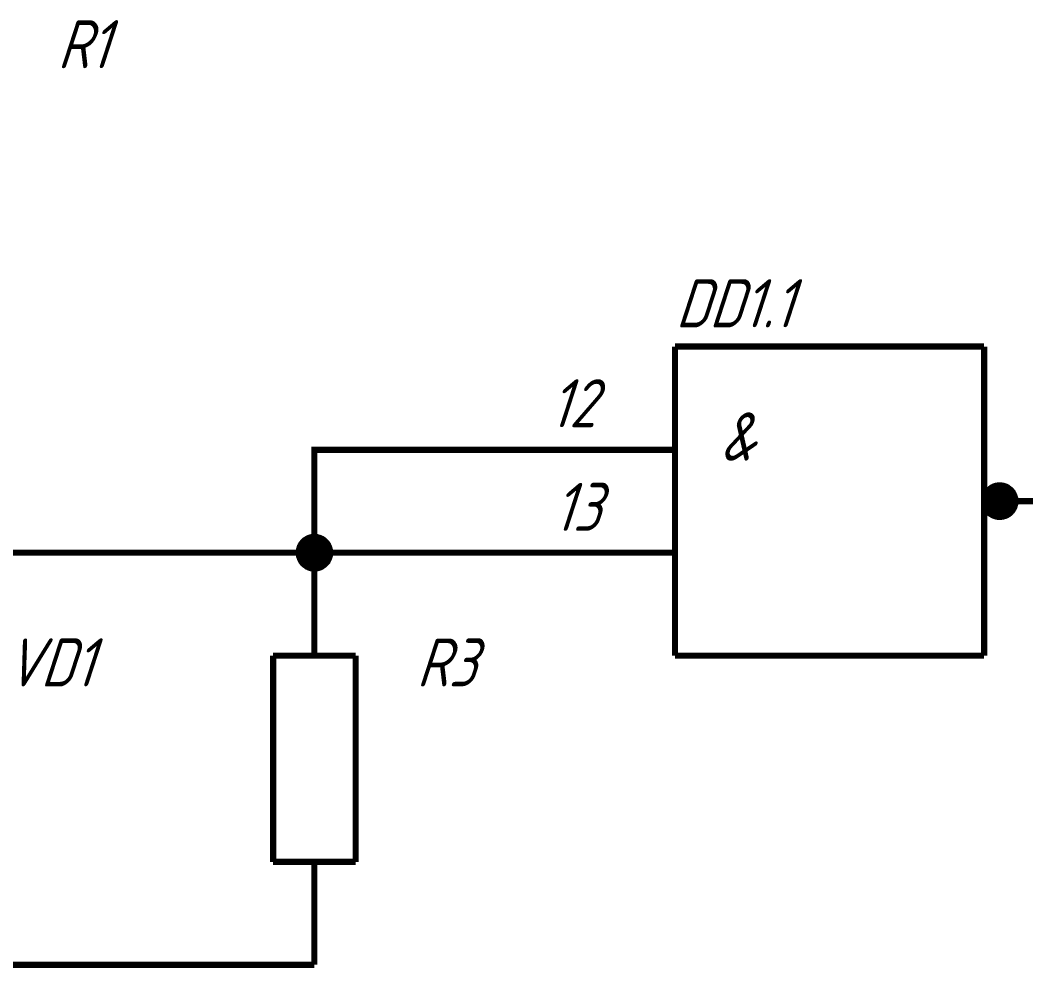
# Paper-space layout 'Layout1' of a CAD drawing. Header units: millimetres. Extents: x 0 to 420, y 0 to 297.
# Drawn here: x 95.85 to 144.65, y 149.99 to 195.99 of the extents above; entities that cross this region are included whole.
import ezdxf

# ---------------------------------------------------------------- set-up
doc = ezdxf.new("R2010")
doc.units = ezdxf.units.MM
doc.layers.add('Sheet', color=255, linetype='Continuous')
doc.styles.add('GOST', font='', dxfattribs={"oblique": 18})
doc.styles.get('GOST').set_extended_font_data('GOST type A')

psp = doc.layouts.get("Layout1")

# ---------------------------------------------------------------- linework, layer by layer
at = {"layer": 'Sheet'}
for points, const_width in [([(127.627, 165.147), (127.627, 180.15)], 0.3), ([(127.627, 180.15), (142.627, 180.15)], 0.3), ([(142.627, 180.15), (142.627, 165.147)], 0.3), ([(122.631, 175.141), (110.123, 175.141), (110.123, 170.144)], 0.3), ([(127.627, 175.141), (122.631, 175.141)], 0.3), ([(143.379, 173.412), (143.345, 173.412), (143.3, 173.412), (143.267, 173.401), (143.222, 173.401), (143.188, 173.389), (143.155, 173.378), (143.121, 173.367), (143.087, 173.356), (143.053, 173.333), (143.02, 173.322), (142.986, 173.3), (142.964, 173.277), (142.93, 173.255), (142.896, 173.232), (142.874, 173.21), (142.851, 173.187), (142.818, 173.165), (142.795, 173.131), (142.773, 173.097), (142.75, 173.075), (142.739, 173.041), (142.717, 173.008), (142.705, 172.974), (142.683, 172.94), (142.672, 172.907), (142.66, 172.873), (142.649, 172.839), (142.638, 172.805), (142.638, 172.761), (142.627, 172.727), (142.627, 172.682), (142.627, 172.648)], 0.3), ([(142.627, 172.648), (142.627, 172.682), (142.627, 172.727), (142.638, 172.761), (142.638, 172.805), (142.649, 172.839), (142.66, 172.873), (142.672, 172.907), (142.683, 172.94), (142.705, 172.974), (142.717, 173.008), (142.739, 173.041), (142.75, 173.075), (142.773, 173.097), (142.795, 173.131), (142.818, 173.165), (142.851, 173.187), (142.874, 173.21), (142.896, 173.232), (142.93, 173.255), (142.964, 173.277), (142.986, 173.3), (143.02, 173.322), (143.053, 173.333), (143.087, 173.356), (143.121, 173.367), (143.155, 173.378), (143.188, 173.389), (143.222, 173.401), (143.267, 173.401), (143.3, 173.412), (143.345, 173.412), (143.379, 173.412)], 0.0991), ([(144.143, 172.648), (144.143, 172.682), (144.143, 172.727), (144.131, 172.761), (144.131, 172.805), (144.12, 172.839), (144.109, 172.873), (144.098, 172.907), (144.086, 172.94), (144.064, 172.974), (144.053, 173.008), (144.03, 173.041), (144.019, 173.075), (143.997, 173.097), (143.974, 173.131), (143.94, 173.165), (143.918, 173.187), (143.896, 173.21), (143.862, 173.232), (143.839, 173.255), (143.806, 173.277), (143.772, 173.3), (143.75, 173.322), (143.716, 173.333), (143.682, 173.356), (143.649, 173.367), (143.604, 173.378), (143.57, 173.389), (143.536, 173.401), (143.491, 173.401), (143.458, 173.412), (143.424, 173.412), (143.379, 173.412)], 0.3), ([(143.379, 173.412), (143.379, 173.412)], 0.0991), ([(143.379, 173.412), (143.424, 173.412), (143.458, 173.412), (143.491, 173.401), (143.536, 173.401), (143.57, 173.389), (143.604, 173.378), (143.649, 173.367), (143.682, 173.356), (143.716, 173.333), (143.75, 173.322), (143.772, 173.3), (143.806, 173.277), (143.839, 173.255), (143.862, 173.232), (143.896, 173.21), (143.918, 173.187), (143.94, 173.165), (143.974, 173.131), (143.997, 173.097), (144.019, 173.075), (144.03, 173.041), (144.053, 173.008), (144.064, 172.974), (144.086, 172.94), (144.098, 172.907), (144.109, 172.873), (144.12, 172.839), (144.131, 172.805), (144.131, 172.761), (144.143, 172.727), (144.143, 172.682), (144.143, 172.648)], 0.0991), ([(142.627, 172.648), (147.623, 172.648)], 0.3), ([(142.627, 172.648), (142.627, 172.603), (142.627, 172.57), (142.638, 172.536), (142.638, 172.491), (142.649, 172.457), (142.66, 172.424), (142.672, 172.379), (142.683, 172.345), (142.705, 172.311), (142.717, 172.278), (142.739, 172.255), (142.75, 172.222), (142.773, 172.188), (142.795, 172.165), (142.818, 172.132), (142.851, 172.109), (142.874, 172.087), (142.896, 172.053), (142.93, 172.031), (142.964, 172.008), (142.986, 171.997), (143.02, 171.975), (143.053, 171.963), (143.087, 171.941), (143.121, 171.93), (143.155, 171.918), (143.188, 171.907), (143.222, 171.896), (143.267, 171.896), (143.3, 171.885), (143.345, 171.885), (143.379, 171.885)], 0.3), ([(143.379, 171.885), (143.424, 171.885), (143.458, 171.885), (143.491, 171.896), (143.536, 171.896), (143.57, 171.907), (143.604, 171.918), (143.649, 171.93), (143.682, 171.941), (143.716, 171.963), (143.75, 171.975), (143.772, 171.997), (143.806, 172.008), (143.839, 172.031), (143.862, 172.053), (143.896, 172.087), (143.918, 172.109), (143.94, 172.132), (143.974, 172.165), (143.997, 172.188), (144.019, 172.222), (144.03, 172.255), (144.053, 172.278), (144.064, 172.311), (144.086, 172.345), (144.098, 172.379), (144.109, 172.424), (144.12, 172.457), (144.131, 172.491), (144.131, 172.536), (144.143, 172.57), (144.143, 172.603), (144.143, 172.648)], 0.3), ([(143.379, 171.885), (143.345, 171.885), (143.3, 171.885), (143.267, 171.896), (143.222, 171.896), (143.188, 171.907), (143.155, 171.918), (143.121, 171.93), (143.087, 171.941), (143.053, 171.963), (143.02, 171.975), (142.986, 171.997), (142.964, 172.008), (142.93, 172.031), (142.896, 172.053), (142.874, 172.087), (142.851, 172.109), (142.818, 172.132), (142.795, 172.165), (142.773, 172.188), (142.75, 172.222), (142.739, 172.255), (142.717, 172.278), (142.705, 172.311), (142.683, 172.345), (142.672, 172.379), (142.66, 172.424), (142.649, 172.457), (142.638, 172.491), (142.638, 172.536), (142.627, 172.57), (142.627, 172.603), (142.627, 172.648)], 0.0991), ([(142.627, 172.648), (142.627, 172.648)], 0.0991), ([(144.143, 172.648), (144.143, 172.603), (144.143, 172.57), (144.131, 172.536), (144.131, 172.491), (144.12, 172.457), (144.109, 172.424), (144.098, 172.379), (144.086, 172.345), (144.064, 172.311), (144.053, 172.278), (144.03, 172.255), (144.019, 172.222), (143.997, 172.188), (143.974, 172.165), (143.94, 172.132), (143.918, 172.109), (143.896, 172.087), (143.862, 172.053), (143.839, 172.031), (143.806, 172.008), (143.772, 171.997), (143.75, 171.975), (143.716, 171.963), (143.682, 171.941), (143.649, 171.93), (143.604, 171.918), (143.57, 171.907), (143.536, 171.896), (143.491, 171.896), (143.458, 171.885), (143.424, 171.885), (143.379, 171.885)], 0.0991), ([(144.143, 172.648), (144.143, 172.648), (144.143, 172.648), (144.143, 172.648), (144.143, 172.648), (144.143, 172.648), (144.143, 172.648), (144.143, 172.648), (144.143, 172.648), (144.143, 172.648), (144.143, 172.648), (144.143, 172.648), (144.143, 172.648), (144.143, 172.648), (144.143, 172.648), (144.143, 172.648), (144.143, 172.648), (144.143, 172.648), (144.143, 172.648), (144.143, 172.648), (144.143, 172.648), (144.143, 172.648), (144.143, 172.648), (144.143, 172.648), (144.143, 172.648), (144.143, 172.648), (144.143, 172.648), (144.143, 172.648), (144.143, 172.648), (144.143, 172.648), (144.143, 172.648), (144.143, 172.648), (144.143, 172.648)], 0.0991), ([(144.143, 172.648), (144.143, 172.648)], 0.0991), ([(109.371, 170.144), (109.371, 170.189), (109.371, 170.223), (109.382, 170.256), (109.382, 170.301), (109.393, 170.335), (109.405, 170.369), (109.416, 170.414), (109.427, 170.447), (109.449, 170.481), (109.461, 170.515), (109.483, 170.537), (109.494, 170.571), (109.517, 170.604), (109.539, 170.627), (109.562, 170.661), (109.595, 170.683), (109.618, 170.706), (109.64, 170.739), (109.674, 170.762), (109.708, 170.784), (109.73, 170.795), (109.764, 170.818), (109.797, 170.829), (109.831, 170.852), (109.865, 170.863), (109.899, 170.874), (109.932, 170.885), (109.966, 170.896), (110.011, 170.896), (110.044, 170.908), (110.089, 170.908), (110.123, 170.908)], 0.3), ([(109.371, 170.144), (109.371, 170.189), (109.371, 170.223), (109.382, 170.256), (109.382, 170.301), (109.393, 170.335), (109.405, 170.369), (109.416, 170.414), (109.427, 170.447), (109.449, 170.481), (109.461, 170.515), (109.483, 170.537), (109.494, 170.571), (109.517, 170.604), (109.539, 170.627), (109.562, 170.661), (109.595, 170.683), (109.618, 170.706), (109.64, 170.739), (109.674, 170.762), (109.708, 170.784), (109.73, 170.795), (109.764, 170.818), (109.797, 170.829), (109.831, 170.852), (109.865, 170.863), (109.899, 170.874), (109.932, 170.885), (109.966, 170.896), (110.011, 170.896), (110.044, 170.908), (110.089, 170.908), (110.123, 170.908)], 0.3), ([(109.371, 170.144), (109.371, 170.189), (109.371, 170.223), (109.382, 170.256), (109.382, 170.301), (109.393, 170.335), (109.405, 170.369), (109.416, 170.414), (109.427, 170.447), (109.449, 170.481), (109.461, 170.515), (109.483, 170.537), (109.494, 170.571), (109.517, 170.604), (109.539, 170.627), (109.562, 170.661), (109.595, 170.683), (109.618, 170.706), (109.64, 170.739), (109.674, 170.762), (109.708, 170.784), (109.73, 170.795), (109.764, 170.818), (109.797, 170.829), (109.831, 170.852), (109.865, 170.863), (109.899, 170.874), (109.932, 170.885), (109.966, 170.896), (110.011, 170.896), (110.044, 170.908), (110.089, 170.908), (110.123, 170.908)], 0.3), ([(109.371, 170.144), (109.371, 170.189), (109.371, 170.223), (109.382, 170.256), (109.382, 170.301), (109.393, 170.335), (109.405, 170.369), (109.416, 170.414), (109.427, 170.447), (109.449, 170.481), (109.461, 170.515), (109.483, 170.537), (109.494, 170.571), (109.517, 170.604), (109.539, 170.627), (109.562, 170.661), (109.595, 170.683), (109.618, 170.706), (109.64, 170.739), (109.674, 170.762), (109.708, 170.784), (109.73, 170.795), (109.764, 170.818), (109.797, 170.829), (109.831, 170.852), (109.865, 170.863), (109.899, 170.874), (109.932, 170.885), (109.966, 170.896), (110.011, 170.896), (110.044, 170.908), (110.089, 170.908), (110.123, 170.908)], 0.3), ([(109.371, 170.144), (109.371, 170.189), (109.371, 170.223), (109.382, 170.256), (109.382, 170.301), (109.393, 170.335), (109.405, 170.369), (109.416, 170.414), (109.427, 170.447), (109.449, 170.481), (109.461, 170.515), (109.483, 170.537), (109.494, 170.571), (109.517, 170.604), (109.539, 170.627), (109.562, 170.661), (109.595, 170.683), (109.618, 170.706), (109.64, 170.739), (109.674, 170.762), (109.708, 170.784), (109.73, 170.795), (109.764, 170.818), (109.797, 170.829), (109.831, 170.852), (109.865, 170.863), (109.899, 170.874), (109.932, 170.885), (109.966, 170.896), (110.011, 170.896), (110.044, 170.908), (110.089, 170.908), (110.123, 170.908)], 0.3), ([(109.371, 170.144), (109.371, 170.189), (109.371, 170.223), (109.382, 170.256), (109.382, 170.301), (109.393, 170.335), (109.405, 170.369), (109.416, 170.414), (109.427, 170.447), (109.449, 170.481), (109.461, 170.515), (109.483, 170.537), (109.494, 170.571), (109.517, 170.604), (109.539, 170.627), (109.562, 170.661), (109.595, 170.683), (109.618, 170.706), (109.64, 170.739), (109.674, 170.762), (109.708, 170.784), (109.73, 170.795), (109.764, 170.818), (109.797, 170.829), (109.831, 170.852), (109.865, 170.863), (109.899, 170.874), (109.932, 170.885), (109.966, 170.896), (110.011, 170.896), (110.044, 170.908), (110.089, 170.908), (110.123, 170.908)], 0.3), ([(109.371, 170.144), (109.371, 170.189), (109.371, 170.223), (109.382, 170.256), (109.382, 170.301), (109.393, 170.335), (109.405, 170.369), (109.416, 170.414), (109.427, 170.447), (109.449, 170.481), (109.461, 170.515), (109.483, 170.537), (109.494, 170.571), (109.517, 170.604), (109.539, 170.627), (109.562, 170.661), (109.595, 170.683), (109.618, 170.706), (109.64, 170.739), (109.674, 170.762), (109.708, 170.784), (109.73, 170.795), (109.764, 170.818), (109.797, 170.829), (109.831, 170.852), (109.865, 170.863), (109.899, 170.874), (109.932, 170.885), (109.966, 170.896), (110.011, 170.896), (110.044, 170.908), (110.089, 170.908), (110.123, 170.908)], 0.3), ([(109.371, 170.144), (109.371, 170.189), (109.371, 170.223), (109.382, 170.256), (109.382, 170.301), (109.393, 170.335), (109.405, 170.369), (109.416, 170.414), (109.427, 170.447), (109.449, 170.481), (109.461, 170.515), (109.483, 170.537), (109.494, 170.571), (109.517, 170.604), (109.539, 170.627), (109.562, 170.661), (109.595, 170.683), (109.618, 170.706), (109.64, 170.739), (109.674, 170.762), (109.708, 170.784), (109.73, 170.795), (109.764, 170.818), (109.797, 170.829), (109.831, 170.852), (109.865, 170.863), (109.899, 170.874), (109.932, 170.885), (109.966, 170.896), (110.011, 170.896), (110.044, 170.908), (110.089, 170.908), (110.123, 170.908)], 0.0991), ([(109.371, 170.144), (109.371, 170.189), (109.371, 170.223), (109.382, 170.256), (109.382, 170.301), (109.393, 170.335), (109.405, 170.369), (109.416, 170.414), (109.427, 170.447), (109.449, 170.481), (109.461, 170.515), (109.483, 170.537), (109.494, 170.571), (109.517, 170.604), (109.539, 170.627), (109.562, 170.661), (109.595, 170.683), (109.618, 170.706), (109.64, 170.739), (109.674, 170.762), (109.708, 170.784), (109.73, 170.795), (109.764, 170.818), (109.797, 170.829), (109.831, 170.852), (109.865, 170.863), (109.899, 170.874), (109.932, 170.885), (109.966, 170.896), (110.011, 170.896), (110.044, 170.908), (110.089, 170.908), (110.123, 170.908)], 0.0991), ([(109.371, 170.144), (109.371, 170.189), (109.371, 170.223), (109.382, 170.256), (109.382, 170.301), (109.393, 170.335), (109.405, 170.369), (109.416, 170.414), (109.427, 170.447), (109.449, 170.481), (109.461, 170.515), (109.483, 170.537), (109.494, 170.571), (109.517, 170.604), (109.539, 170.627), (109.562, 170.661), (109.595, 170.683), (109.618, 170.706), (109.64, 170.739), (109.674, 170.762), (109.708, 170.784), (109.73, 170.795), (109.764, 170.818), (109.797, 170.829), (109.831, 170.852), (109.865, 170.863), (109.899, 170.874), (109.932, 170.885), (109.966, 170.896), (110.011, 170.896), (110.044, 170.908), (110.089, 170.908), (110.123, 170.908)], 0.0991), ([(109.371, 170.144), (109.371, 170.189), (109.371, 170.223), (109.382, 170.256), (109.382, 170.301), (109.393, 170.335), (109.405, 170.369), (109.416, 170.414), (109.427, 170.447), (109.449, 170.481), (109.461, 170.515), (109.483, 170.537), (109.494, 170.571), (109.517, 170.604), (109.539, 170.627), (109.562, 170.661), (109.595, 170.683), (109.618, 170.706), (109.64, 170.739), (109.674, 170.762), (109.708, 170.784), (109.73, 170.795), (109.764, 170.818), (109.797, 170.829), (109.831, 170.852), (109.865, 170.863), (109.899, 170.874), (109.932, 170.885), (109.966, 170.896), (110.011, 170.896), (110.044, 170.908), (110.089, 170.908), (110.123, 170.908)], 0.0991), ([(109.371, 170.144), (109.371, 170.189), (109.371, 170.223), (109.382, 170.256), (109.382, 170.301), (109.393, 170.335), (109.405, 170.369), (109.416, 170.414), (109.427, 170.447), (109.449, 170.481), (109.461, 170.515), (109.483, 170.537), (109.494, 170.571), (109.517, 170.604), (109.539, 170.627), (109.562, 170.661), (109.595, 170.683), (109.618, 170.706), (109.64, 170.739), (109.674, 170.762), (109.708, 170.784), (109.73, 170.795), (109.764, 170.818), (109.797, 170.829), (109.831, 170.852), (109.865, 170.863), (109.899, 170.874), (109.932, 170.885), (109.966, 170.896), (110.011, 170.896), (110.044, 170.908), (110.089, 170.908), (110.123, 170.908)], 0.0991), ([(109.371, 170.144), (109.371, 170.189), (109.371, 170.223), (109.382, 170.256), (109.382, 170.301), (109.393, 170.335), (109.405, 170.369), (109.416, 170.414), (109.427, 170.447), (109.449, 170.481), (109.461, 170.515), (109.483, 170.537), (109.494, 170.571), (109.517, 170.604), (109.539, 170.627), (109.562, 170.661), (109.595, 170.683), (109.618, 170.706), (109.64, 170.739), (109.674, 170.762), (109.708, 170.784), (109.73, 170.795), (109.764, 170.818), (109.797, 170.829), (109.831, 170.852), (109.865, 170.863), (109.899, 170.874), (109.932, 170.885), (109.966, 170.896), (110.011, 170.896), (110.044, 170.908), (110.089, 170.908), (110.123, 170.908)], 0.0991), ([(109.371, 170.144), (109.371, 170.189), (109.371, 170.223), (109.382, 170.256), (109.382, 170.301), (109.393, 170.335), (109.405, 170.369), (109.416, 170.414), (109.427, 170.447), (109.449, 170.481), (109.461, 170.515), (109.483, 170.537), (109.494, 170.571), (109.517, 170.604), (109.539, 170.627), (109.562, 170.661), (109.595, 170.683), (109.618, 170.706), (109.64, 170.739), (109.674, 170.762), (109.708, 170.784), (109.73, 170.795), (109.764, 170.818), (109.797, 170.829), (109.831, 170.852), (109.865, 170.863), (109.899, 170.874), (109.932, 170.885), (109.966, 170.896), (110.011, 170.896), (110.044, 170.908), (110.089, 170.908), (110.123, 170.908)], 0.0991), ([(110.123, 170.908), (110.123, 170.908)], 0.3), ([(110.123, 170.908), (110.168, 170.908), (110.202, 170.908), (110.235, 170.896), (110.28, 170.896), (110.314, 170.885), (110.348, 170.874), (110.393, 170.863), (110.426, 170.852), (110.46, 170.829), (110.494, 170.818), (110.516, 170.795), (110.55, 170.784), (110.583, 170.762), (110.606, 170.739), (110.64, 170.706), (110.662, 170.683), (110.684, 170.661), (110.718, 170.627), (110.741, 170.604), (110.763, 170.571), (110.774, 170.537), (110.797, 170.515), (110.808, 170.481), (110.83, 170.447), (110.842, 170.414), (110.853, 170.369), (110.864, 170.335), (110.875, 170.301), (110.875, 170.256), (110.887, 170.223), (110.887, 170.189), (110.887, 170.144)], 0.3), ([(110.123, 170.908), (110.123, 170.908)], 0.3), ([(110.123, 170.908), (110.168, 170.908), (110.202, 170.908), (110.235, 170.896), (110.28, 170.896), (110.314, 170.885), (110.348, 170.874), (110.393, 170.863), (110.426, 170.852), (110.46, 170.829), (110.494, 170.818), (110.516, 170.795), (110.55, 170.784), (110.583, 170.762), (110.606, 170.739), (110.64, 170.706), (110.662, 170.683), (110.684, 170.661), (110.718, 170.627), (110.741, 170.604), (110.763, 170.571), (110.774, 170.537), (110.797, 170.515), (110.808, 170.481), (110.83, 170.447), (110.842, 170.414), (110.853, 170.369), (110.864, 170.335), (110.875, 170.301), (110.875, 170.256), (110.887, 170.223), (110.887, 170.189), (110.887, 170.144)], 0.3), ([(110.123, 170.908), (110.123, 170.908)], 0.3), ([(110.123, 170.908), (110.168, 170.908), (110.202, 170.908), (110.235, 170.896), (110.28, 170.896), (110.314, 170.885), (110.348, 170.874), (110.393, 170.863), (110.426, 170.852), (110.46, 170.829), (110.494, 170.818), (110.516, 170.795), (110.55, 170.784), (110.583, 170.762), (110.606, 170.739), (110.64, 170.706), (110.662, 170.683), (110.684, 170.661), (110.718, 170.627), (110.741, 170.604), (110.763, 170.571), (110.774, 170.537), (110.797, 170.515), (110.808, 170.481), (110.83, 170.447), (110.842, 170.414), (110.853, 170.369), (110.864, 170.335), (110.875, 170.301), (110.875, 170.256), (110.887, 170.223), (110.887, 170.189), (110.887, 170.144)], 0.3), ([(110.123, 170.908), (110.123, 170.908)], 0.3), ([(110.123, 170.908), (110.168, 170.908), (110.202, 170.908), (110.235, 170.896), (110.28, 170.896), (110.314, 170.885), (110.348, 170.874), (110.393, 170.863), (110.426, 170.852), (110.46, 170.829), (110.494, 170.818), (110.516, 170.795), (110.55, 170.784), (110.583, 170.762), (110.606, 170.739), (110.64, 170.706), (110.662, 170.683), (110.684, 170.661), (110.718, 170.627), (110.741, 170.604), (110.763, 170.571), (110.774, 170.537), (110.797, 170.515), (110.808, 170.481), (110.83, 170.447), (110.842, 170.414), (110.853, 170.369), (110.864, 170.335), (110.875, 170.301), (110.875, 170.256), (110.887, 170.223), (110.887, 170.189), (110.887, 170.144)], 0.3), ([(110.123, 170.908), (110.123, 170.908)], 0.3), ([(110.123, 170.908), (110.168, 170.908), (110.202, 170.908), (110.235, 170.896), (110.28, 170.896), (110.314, 170.885), (110.348, 170.874), (110.393, 170.863), (110.426, 170.852), (110.46, 170.829), (110.494, 170.818), (110.516, 170.795), (110.55, 170.784), (110.583, 170.762), (110.606, 170.739), (110.64, 170.706), (110.662, 170.683), (110.684, 170.661), (110.718, 170.627), (110.741, 170.604), (110.763, 170.571), (110.774, 170.537), (110.797, 170.515), (110.808, 170.481), (110.83, 170.447), (110.842, 170.414), (110.853, 170.369), (110.864, 170.335), (110.875, 170.301), (110.875, 170.256), (110.887, 170.223), (110.887, 170.189), (110.887, 170.144)], 0.3), ([(110.123, 170.908), (110.123, 170.908)], 0.3), ([(110.123, 170.908), (110.168, 170.908), (110.202, 170.908), (110.235, 170.896), (110.28, 170.896), (110.314, 170.885), (110.348, 170.874), (110.393, 170.863), (110.426, 170.852), (110.46, 170.829), (110.494, 170.818), (110.516, 170.795), (110.55, 170.784), (110.583, 170.762), (110.606, 170.739), (110.64, 170.706), (110.662, 170.683), (110.684, 170.661), (110.718, 170.627), (110.741, 170.604), (110.763, 170.571), (110.774, 170.537), (110.797, 170.515), (110.808, 170.481), (110.83, 170.447), (110.842, 170.414), (110.853, 170.369), (110.864, 170.335), (110.875, 170.301), (110.875, 170.256), (110.887, 170.223), (110.887, 170.189), (110.887, 170.144)], 0.3), ([(110.123, 170.908), (110.123, 170.908)], 0.3), ([(110.123, 170.908), (110.168, 170.908), (110.202, 170.908), (110.235, 170.896), (110.28, 170.896), (110.314, 170.885), (110.348, 170.874), (110.393, 170.863), (110.426, 170.852), (110.46, 170.829), (110.494, 170.818), (110.516, 170.795), (110.55, 170.784), (110.583, 170.762), (110.606, 170.739), (110.64, 170.706), (110.662, 170.683), (110.684, 170.661), (110.718, 170.627), (110.741, 170.604), (110.763, 170.571), (110.774, 170.537), (110.797, 170.515), (110.808, 170.481), (110.83, 170.447), (110.842, 170.414), (110.853, 170.369), (110.864, 170.335), (110.875, 170.301), (110.875, 170.256), (110.887, 170.223), (110.887, 170.189), (110.887, 170.144)], 0.3), ([(110.123, 170.908), (110.123, 170.908)], 0.0991), ([(110.123, 170.908), (110.168, 170.908), (110.202, 170.908), (110.235, 170.896), (110.28, 170.896), (110.314, 170.885), (110.348, 170.874), (110.393, 170.863), (110.426, 170.852), (110.46, 170.829), (110.494, 170.818), (110.516, 170.795), (110.55, 170.784), (110.583, 170.762), (110.606, 170.739), (110.64, 170.706), (110.662, 170.683), (110.684, 170.661), (110.718, 170.627), (110.741, 170.604), (110.763, 170.571), (110.774, 170.537), (110.797, 170.515), (110.808, 170.481), (110.83, 170.447), (110.842, 170.414), (110.853, 170.369), (110.864, 170.335), (110.875, 170.301), (110.875, 170.256), (110.887, 170.223), (110.887, 170.189), (110.887, 170.144)], 0.0991), ([(110.123, 170.908), (110.123, 170.908)], 0.0991), ([(110.123, 170.908), (110.168, 170.908), (110.202, 170.908), (110.235, 170.896), (110.28, 170.896), (110.314, 170.885), (110.348, 170.874), (110.393, 170.863), (110.426, 170.852), (110.46, 170.829), (110.494, 170.818), (110.516, 170.795), (110.55, 170.784), (110.583, 170.762), (110.606, 170.739), (110.64, 170.706), (110.662, 170.683), (110.684, 170.661), (110.718, 170.627), (110.741, 170.604), (110.763, 170.571), (110.774, 170.537), (110.797, 170.515), (110.808, 170.481), (110.83, 170.447), (110.842, 170.414), (110.853, 170.369), (110.864, 170.335), (110.875, 170.301), (110.875, 170.256), (110.887, 170.223), (110.887, 170.189), (110.887, 170.144)], 0.0991), ([(110.123, 170.908), (110.123, 170.908)], 0.0991), ([(110.123, 170.908), (110.168, 170.908), (110.202, 170.908), (110.235, 170.896), (110.28, 170.896), (110.314, 170.885), (110.348, 170.874), (110.393, 170.863), (110.426, 170.852), (110.46, 170.829), (110.494, 170.818), (110.516, 170.795), (110.55, 170.784), (110.583, 170.762), (110.606, 170.739), (110.64, 170.706), (110.662, 170.683), (110.684, 170.661), (110.718, 170.627), (110.741, 170.604), (110.763, 170.571), (110.774, 170.537), (110.797, 170.515), (110.808, 170.481), (110.83, 170.447), (110.842, 170.414), (110.853, 170.369), (110.864, 170.335), (110.875, 170.301), (110.875, 170.256), (110.887, 170.223), (110.887, 170.189), (110.887, 170.144)], 0.0991), ([(110.123, 170.908), (110.123, 170.908)], 0.0991), ([(110.123, 170.908), (110.168, 170.908), (110.202, 170.908), (110.235, 170.896), (110.28, 170.896), (110.314, 170.885), (110.348, 170.874), (110.393, 170.863), (110.426, 170.852), (110.46, 170.829), (110.494, 170.818), (110.516, 170.795), (110.55, 170.784), (110.583, 170.762), (110.606, 170.739), (110.64, 170.706), (110.662, 170.683), (110.684, 170.661), (110.718, 170.627), (110.741, 170.604), (110.763, 170.571), (110.774, 170.537), (110.797, 170.515), (110.808, 170.481), (110.83, 170.447), (110.842, 170.414), (110.853, 170.369), (110.864, 170.335), (110.875, 170.301), (110.875, 170.256), (110.887, 170.223), (110.887, 170.189), (110.887, 170.144)], 0.0991), ([(110.123, 170.908), (110.123, 170.908)], 0.0991), ([(110.123, 170.908), (110.168, 170.908), (110.202, 170.908), (110.235, 170.896), (110.28, 170.896), (110.314, 170.885), (110.348, 170.874), (110.393, 170.863), (110.426, 170.852), (110.46, 170.829), (110.494, 170.818), (110.516, 170.795), (110.55, 170.784), (110.583, 170.762), (110.606, 170.739), (110.64, 170.706), (110.662, 170.683), (110.684, 170.661), (110.718, 170.627), (110.741, 170.604), (110.763, 170.571), (110.774, 170.537), (110.797, 170.515), (110.808, 170.481), (110.83, 170.447), (110.842, 170.414), (110.853, 170.369), (110.864, 170.335), (110.875, 170.301), (110.875, 170.256), (110.887, 170.223), (110.887, 170.189), (110.887, 170.144)], 0.0991), ([(110.123, 170.908), (110.123, 170.908)], 0.0991), ([(110.123, 170.908), (110.168, 170.908), (110.202, 170.908), (110.235, 170.896), (110.28, 170.896), (110.314, 170.885), (110.348, 170.874), (110.393, 170.863), (110.426, 170.852), (110.46, 170.829), (110.494, 170.818), (110.516, 170.795), (110.55, 170.784), (110.583, 170.762), (110.606, 170.739), (110.64, 170.706), (110.662, 170.683), (110.684, 170.661), (110.718, 170.627), (110.741, 170.604), (110.763, 170.571), (110.774, 170.537), (110.797, 170.515), (110.808, 170.481), (110.83, 170.447), (110.842, 170.414), (110.853, 170.369), (110.864, 170.335), (110.875, 170.301), (110.875, 170.256), (110.887, 170.223), (110.887, 170.189), (110.887, 170.144)], 0.0991), ([(110.123, 170.908), (110.123, 170.908)], 0.0991), ([(110.123, 170.908), (110.168, 170.908), (110.202, 170.908), (110.235, 170.896), (110.28, 170.896), (110.314, 170.885), (110.348, 170.874), (110.393, 170.863), (110.426, 170.852), (110.46, 170.829), (110.494, 170.818), (110.516, 170.795), (110.55, 170.784), (110.583, 170.762), (110.606, 170.739), (110.64, 170.706), (110.662, 170.683), (110.684, 170.661), (110.718, 170.627), (110.741, 170.604), (110.763, 170.571), (110.774, 170.537), (110.797, 170.515), (110.808, 170.481), (110.83, 170.447), (110.842, 170.414), (110.853, 170.369), (110.864, 170.335), (110.875, 170.301), (110.875, 170.256), (110.887, 170.223), (110.887, 170.189), (110.887, 170.144)], 0.0991), ([(122.631, 170.144), (110.123, 170.144), (92.631, 170.144), (77.631, 170.144), (77.631, 165.147)], 0.3), ([(110.123, 169.38), (110.089, 169.38), (110.044, 169.38), (110.011, 169.392), (109.966, 169.392), (109.932, 169.403), (109.899, 169.414), (109.865, 169.425), (109.831, 169.437), (109.797, 169.459), (109.764, 169.47), (109.73, 169.493), (109.708, 169.515), (109.674, 169.538), (109.64, 169.56), (109.618, 169.583), (109.595, 169.605), (109.562, 169.628), (109.539, 169.661), (109.517, 169.695), (109.494, 169.717), (109.483, 169.751), (109.461, 169.785), (109.449, 169.818), (109.427, 169.852), (109.416, 169.886), (109.405, 169.919), (109.393, 169.953), (109.382, 169.987), (109.382, 170.032), (109.371, 170.065), (109.371, 170.11), (109.371, 170.144)], 0.3), ([(109.371, 170.144), (109.371, 170.144)], 0.3), ([(110.123, 169.38), (110.089, 169.38), (110.044, 169.38), (110.011, 169.392), (109.966, 169.392), (109.932, 169.403), (109.899, 169.414), (109.865, 169.425), (109.831, 169.437), (109.797, 169.459), (109.764, 169.47), (109.73, 169.493), (109.708, 169.515), (109.674, 169.538), (109.64, 169.56), (109.618, 169.583), (109.595, 169.605), (109.562, 169.628), (109.539, 169.661), (109.517, 169.695), (109.494, 169.717), (109.483, 169.751), (109.461, 169.785), (109.449, 169.818), (109.427, 169.852), (109.416, 169.886), (109.405, 169.919), (109.393, 169.953), (109.382, 169.987), (109.382, 170.032), (109.371, 170.065), (109.371, 170.11), (109.371, 170.144)], 0.3), ([(109.371, 170.144), (109.371, 170.144)], 0.3), ([(110.123, 169.38), (110.089, 169.38), (110.044, 169.38), (110.011, 169.392), (109.966, 169.392), (109.932, 169.403), (109.899, 169.414), (109.865, 169.425), (109.831, 169.437), (109.797, 169.459), (109.764, 169.47), (109.73, 169.493), (109.708, 169.515), (109.674, 169.538), (109.64, 169.56), (109.618, 169.583), (109.595, 169.605), (109.562, 169.628), (109.539, 169.661), (109.517, 169.695), (109.494, 169.717), (109.483, 169.751), (109.461, 169.785), (109.449, 169.818), (109.427, 169.852), (109.416, 169.886), (109.405, 169.919), (109.393, 169.953), (109.382, 169.987), (109.382, 170.032), (109.371, 170.065), (109.371, 170.11), (109.371, 170.144)], 0.3), ([(109.371, 170.144), (109.371, 170.144)], 0.3), ([(110.123, 169.38), (110.089, 169.38), (110.044, 169.38), (110.011, 169.392), (109.966, 169.392), (109.932, 169.403), (109.899, 169.414), (109.865, 169.425), (109.831, 169.437), (109.797, 169.459), (109.764, 169.47), (109.73, 169.493), (109.708, 169.515), (109.674, 169.538), (109.64, 169.56), (109.618, 169.583), (109.595, 169.605), (109.562, 169.628), (109.539, 169.661), (109.517, 169.695), (109.494, 169.717), (109.483, 169.751), (109.461, 169.785), (109.449, 169.818), (109.427, 169.852), (109.416, 169.886), (109.405, 169.919), (109.393, 169.953), (109.382, 169.987), (109.382, 170.032), (109.371, 170.065), (109.371, 170.11), (109.371, 170.144)], 0.3), ([(109.371, 170.144), (109.371, 170.144)], 0.3), ([(110.123, 169.38), (110.089, 169.38), (110.044, 169.38), (110.011, 169.392), (109.966, 169.392), (109.932, 169.403), (109.899, 169.414), (109.865, 169.425), (109.831, 169.437), (109.797, 169.459), (109.764, 169.47), (109.73, 169.493), (109.708, 169.515), (109.674, 169.538), (109.64, 169.56), (109.618, 169.583), (109.595, 169.605), (109.562, 169.628), (109.539, 169.661), (109.517, 169.695), (109.494, 169.717), (109.483, 169.751), (109.461, 169.785), (109.449, 169.818), (109.427, 169.852), (109.416, 169.886), (109.405, 169.919), (109.393, 169.953), (109.382, 169.987), (109.382, 170.032), (109.371, 170.065), (109.371, 170.11), (109.371, 170.144)], 0.3), ([(109.371, 170.144), (109.371, 170.144)], 0.3), ([(110.123, 169.38), (110.089, 169.38), (110.044, 169.38), (110.011, 169.392), (109.966, 169.392), (109.932, 169.403), (109.899, 169.414), (109.865, 169.425), (109.831, 169.437), (109.797, 169.459), (109.764, 169.47), (109.73, 169.493), (109.708, 169.515), (109.674, 169.538), (109.64, 169.56), (109.618, 169.583), (109.595, 169.605), (109.562, 169.628), (109.539, 169.661), (109.517, 169.695), (109.494, 169.717), (109.483, 169.751), (109.461, 169.785), (109.449, 169.818), (109.427, 169.852), (109.416, 169.886), (109.405, 169.919), (109.393, 169.953), (109.382, 169.987), (109.382, 170.032), (109.371, 170.065), (109.371, 170.11), (109.371, 170.144)], 0.3), ([(109.371, 170.144), (109.371, 170.144)], 0.3), ([(110.123, 169.38), (110.089, 169.38), (110.044, 169.38), (110.011, 169.392), (109.966, 169.392), (109.932, 169.403), (109.899, 169.414), (109.865, 169.425), (109.831, 169.437), (109.797, 169.459), (109.764, 169.47), (109.73, 169.493), (109.708, 169.515), (109.674, 169.538), (109.64, 169.56), (109.618, 169.583), (109.595, 169.605), (109.562, 169.628), (109.539, 169.661), (109.517, 169.695), (109.494, 169.717), (109.483, 169.751), (109.461, 169.785), (109.449, 169.818), (109.427, 169.852), (109.416, 169.886), (109.405, 169.919), (109.393, 169.953), (109.382, 169.987), (109.382, 170.032), (109.371, 170.065), (109.371, 170.11), (109.371, 170.144)], 0.3), ([(109.371, 170.144), (109.371, 170.144)], 0.3), ([(110.123, 169.38), (110.089, 169.38), (110.044, 169.38), (110.011, 169.392), (109.966, 169.392), (109.932, 169.403), (109.899, 169.414), (109.865, 169.425), (109.831, 169.437), (109.797, 169.459), (109.764, 169.47), (109.73, 169.493), (109.708, 169.515), (109.674, 169.538), (109.64, 169.56), (109.618, 169.583), (109.595, 169.605), (109.562, 169.628), (109.539, 169.661), (109.517, 169.695), (109.494, 169.717), (109.483, 169.751), (109.461, 169.785), (109.449, 169.818), (109.427, 169.852), (109.416, 169.886), (109.405, 169.919), (109.393, 169.953), (109.382, 169.987), (109.382, 170.032), (109.371, 170.065), (109.371, 170.11), (109.371, 170.144)], 0.0991), ([(109.371, 170.144), (109.371, 170.144)], 0.0991), ([(110.123, 169.38), (110.089, 169.38), (110.044, 169.38), (110.011, 169.392), (109.966, 169.392), (109.932, 169.403), (109.899, 169.414), (109.865, 169.425), (109.831, 169.437), (109.797, 169.459), (109.764, 169.47), (109.73, 169.493), (109.708, 169.515), (109.674, 169.538), (109.64, 169.56), (109.618, 169.583), (109.595, 169.605), (109.562, 169.628), (109.539, 169.661), (109.517, 169.695), (109.494, 169.717), (109.483, 169.751), (109.461, 169.785), (109.449, 169.818), (109.427, 169.852), (109.416, 169.886), (109.405, 169.919), (109.393, 169.953), (109.382, 169.987), (109.382, 170.032), (109.371, 170.065), (109.371, 170.11), (109.371, 170.144)], 0.0991), ([(109.371, 170.144), (109.371, 170.144)], 0.0991), ([(110.123, 169.38), (110.089, 169.38), (110.044, 169.38), (110.011, 169.392), (109.966, 169.392), (109.932, 169.403), (109.899, 169.414), (109.865, 169.425), (109.831, 169.437), (109.797, 169.459), (109.764, 169.47), (109.73, 169.493), (109.708, 169.515), (109.674, 169.538), (109.64, 169.56), (109.618, 169.583), (109.595, 169.605), (109.562, 169.628), (109.539, 169.661), (109.517, 169.695), (109.494, 169.717), (109.483, 169.751), (109.461, 169.785), (109.449, 169.818), (109.427, 169.852), (109.416, 169.886), (109.405, 169.919), (109.393, 169.953), (109.382, 169.987), (109.382, 170.032), (109.371, 170.065), (109.371, 170.11), (109.371, 170.144)], 0.0991), ([(109.371, 170.144), (109.371, 170.144)], 0.0991), ([(110.123, 169.38), (110.089, 169.38), (110.044, 169.38), (110.011, 169.392), (109.966, 169.392), (109.932, 169.403), (109.899, 169.414), (109.865, 169.425), (109.831, 169.437), (109.797, 169.459), (109.764, 169.47), (109.73, 169.493), (109.708, 169.515), (109.674, 169.538), (109.64, 169.56), (109.618, 169.583), (109.595, 169.605), (109.562, 169.628), (109.539, 169.661), (109.517, 169.695), (109.494, 169.717), (109.483, 169.751), (109.461, 169.785), (109.449, 169.818), (109.427, 169.852), (109.416, 169.886), (109.405, 169.919), (109.393, 169.953), (109.382, 169.987), (109.382, 170.032), (109.371, 170.065), (109.371, 170.11), (109.371, 170.144)], 0.0991), ([(109.371, 170.144), (109.371, 170.144)], 0.0991), ([(110.123, 169.38), (110.089, 169.38), (110.044, 169.38), (110.011, 169.392), (109.966, 169.392), (109.932, 169.403), (109.899, 169.414), (109.865, 169.425), (109.831, 169.437), (109.797, 169.459), (109.764, 169.47), (109.73, 169.493), (109.708, 169.515), (109.674, 169.538), (109.64, 169.56), (109.618, 169.583), (109.595, 169.605), (109.562, 169.628), (109.539, 169.661), (109.517, 169.695), (109.494, 169.717), (109.483, 169.751), (109.461, 169.785), (109.449, 169.818), (109.427, 169.852), (109.416, 169.886), (109.405, 169.919), (109.393, 169.953), (109.382, 169.987), (109.382, 170.032), (109.371, 170.065), (109.371, 170.11), (109.371, 170.144)], 0.0991), ([(109.371, 170.144), (109.371, 170.144)], 0.0991), ([(110.123, 169.38), (110.089, 169.38), (110.044, 169.38), (110.011, 169.392), (109.966, 169.392), (109.932, 169.403), (109.899, 169.414), (109.865, 169.425), (109.831, 169.437), (109.797, 169.459), (109.764, 169.47), (109.73, 169.493), (109.708, 169.515), (109.674, 169.538), (109.64, 169.56), (109.618, 169.583), (109.595, 169.605), (109.562, 169.628), (109.539, 169.661), (109.517, 169.695), (109.494, 169.717), (109.483, 169.751), (109.461, 169.785), (109.449, 169.818), (109.427, 169.852), (109.416, 169.886), (109.405, 169.919), (109.393, 169.953), (109.382, 169.987), (109.382, 170.032), (109.371, 170.065), (109.371, 170.11), (109.371, 170.144)], 0.0991), ([(109.371, 170.144), (109.371, 170.144)], 0.0991), ([(110.123, 169.38), (110.089, 169.38), (110.044, 169.38), (110.011, 169.392), (109.966, 169.392), (109.932, 169.403), (109.899, 169.414), (109.865, 169.425), (109.831, 169.437), (109.797, 169.459), (109.764, 169.47), (109.73, 169.493), (109.708, 169.515), (109.674, 169.538), (109.64, 169.56), (109.618, 169.583), (109.595, 169.605), (109.562, 169.628), (109.539, 169.661), (109.517, 169.695), (109.494, 169.717), (109.483, 169.751), (109.461, 169.785), (109.449, 169.818), (109.427, 169.852), (109.416, 169.886), (109.405, 169.919), (109.393, 169.953), (109.382, 169.987), (109.382, 170.032), (109.371, 170.065), (109.371, 170.11), (109.371, 170.144)], 0.0991), ([(109.371, 170.144), (109.371, 170.144)], 0.0991), ([(110.887, 170.144), (110.887, 170.11), (110.887, 170.065), (110.875, 170.032), (110.875, 169.987), (110.864, 169.953), (110.853, 169.919), (110.842, 169.886), (110.83, 169.852), (110.808, 169.818), (110.797, 169.785), (110.774, 169.751), (110.763, 169.717), (110.741, 169.695), (110.718, 169.661), (110.684, 169.628), (110.662, 169.605), (110.64, 169.583), (110.606, 169.56), (110.583, 169.538), (110.55, 169.515), (110.516, 169.493), (110.494, 169.47), (110.46, 169.459), (110.426, 169.437), (110.393, 169.425), (110.348, 169.414), (110.314, 169.403), (110.28, 169.392), (110.235, 169.392), (110.202, 169.38), (110.168, 169.38), (110.123, 169.38)], 0.3), ([(110.123, 165.147), (110.123, 170.144)], 0.3), ([(110.887, 170.144), (110.887, 170.11), (110.887, 170.065), (110.875, 170.032), (110.875, 169.987), (110.864, 169.953), (110.853, 169.919), (110.842, 169.886), (110.83, 169.852), (110.808, 169.818), (110.797, 169.785), (110.774, 169.751), (110.763, 169.717), (110.741, 169.695), (110.718, 169.661), (110.684, 169.628), (110.662, 169.605), (110.64, 169.583), (110.606, 169.56), (110.583, 169.538), (110.55, 169.515), (110.516, 169.493), (110.494, 169.47), (110.46, 169.459), (110.426, 169.437), (110.393, 169.425), (110.348, 169.414), (110.314, 169.403), (110.28, 169.392), (110.235, 169.392), (110.202, 169.38), (110.168, 169.38), (110.123, 169.38)], 0.3), ([(110.887, 170.144), (110.887, 170.11), (110.887, 170.065), (110.875, 170.032), (110.875, 169.987), (110.864, 169.953), (110.853, 169.919), (110.842, 169.886), (110.83, 169.852), (110.808, 169.818), (110.797, 169.785), (110.774, 169.751), (110.763, 169.717), (110.741, 169.695), (110.718, 169.661), (110.684, 169.628), (110.662, 169.605), (110.64, 169.583), (110.606, 169.56), (110.583, 169.538), (110.55, 169.515), (110.516, 169.493), (110.494, 169.47), (110.46, 169.459), (110.426, 169.437), (110.393, 169.425), (110.348, 169.414), (110.314, 169.403), (110.28, 169.392), (110.235, 169.392), (110.202, 169.38), (110.168, 169.38), (110.123, 169.38)], 0.3), ([(110.887, 170.144), (110.887, 170.11), (110.887, 170.065), (110.875, 170.032), (110.875, 169.987), (110.864, 169.953), (110.853, 169.919), (110.842, 169.886), (110.83, 169.852), (110.808, 169.818), (110.797, 169.785), (110.774, 169.751), (110.763, 169.717), (110.741, 169.695), (110.718, 169.661), (110.684, 169.628), (110.662, 169.605), (110.64, 169.583), (110.606, 169.56), (110.583, 169.538), (110.55, 169.515), (110.516, 169.493), (110.494, 169.47), (110.46, 169.459), (110.426, 169.437), (110.393, 169.425), (110.348, 169.414), (110.314, 169.403), (110.28, 169.392), (110.235, 169.392), (110.202, 169.38), (110.168, 169.38), (110.123, 169.38)], 0.3), ([(110.887, 170.144), (110.887, 170.11), (110.887, 170.065), (110.875, 170.032), (110.875, 169.987), (110.864, 169.953), (110.853, 169.919), (110.842, 169.886), (110.83, 169.852), (110.808, 169.818), (110.797, 169.785), (110.774, 169.751), (110.763, 169.717), (110.741, 169.695), (110.718, 169.661), (110.684, 169.628), (110.662, 169.605), (110.64, 169.583), (110.606, 169.56), (110.583, 169.538), (110.55, 169.515), (110.516, 169.493), (110.494, 169.47), (110.46, 169.459), (110.426, 169.437), (110.393, 169.425), (110.348, 169.414), (110.314, 169.403), (110.28, 169.392), (110.235, 169.392), (110.202, 169.38), (110.168, 169.38), (110.123, 169.38)], 0.3), ([(110.887, 170.144), (110.887, 170.11), (110.887, 170.065), (110.875, 170.032), (110.875, 169.987), (110.864, 169.953), (110.853, 169.919), (110.842, 169.886), (110.83, 169.852), (110.808, 169.818), (110.797, 169.785), (110.774, 169.751), (110.763, 169.717), (110.741, 169.695), (110.718, 169.661), (110.684, 169.628), (110.662, 169.605), (110.64, 169.583), (110.606, 169.56), (110.583, 169.538), (110.55, 169.515), (110.516, 169.493), (110.494, 169.47), (110.46, 169.459), (110.426, 169.437), (110.393, 169.425), (110.348, 169.414), (110.314, 169.403), (110.28, 169.392), (110.235, 169.392), (110.202, 169.38), (110.168, 169.38), (110.123, 169.38)], 0.3), ([(110.887, 170.144), (110.887, 170.11), (110.887, 170.065), (110.875, 170.032), (110.875, 169.987), (110.864, 169.953), (110.853, 169.919), (110.842, 169.886), (110.83, 169.852), (110.808, 169.818), (110.797, 169.785), (110.774, 169.751), (110.763, 169.717), (110.741, 169.695), (110.718, 169.661), (110.684, 169.628), (110.662, 169.605), (110.64, 169.583), (110.606, 169.56), (110.583, 169.538), (110.55, 169.515), (110.516, 169.493), (110.494, 169.47), (110.46, 169.459), (110.426, 169.437), (110.393, 169.425), (110.348, 169.414), (110.314, 169.403), (110.28, 169.392), (110.235, 169.392), (110.202, 169.38), (110.168, 169.38), (110.123, 169.38)], 0.3), ([(110.887, 170.144), (110.887, 170.11), (110.887, 170.065), (110.875, 170.032), (110.875, 169.987), (110.864, 169.953), (110.853, 169.919), (110.842, 169.886), (110.83, 169.852), (110.808, 169.818), (110.797, 169.785), (110.774, 169.751), (110.763, 169.717), (110.741, 169.695), (110.718, 169.661), (110.684, 169.628), (110.662, 169.605), (110.64, 169.583), (110.606, 169.56), (110.583, 169.538), (110.55, 169.515), (110.516, 169.493), (110.494, 169.47), (110.46, 169.459), (110.426, 169.437), (110.393, 169.425), (110.348, 169.414), (110.314, 169.403), (110.28, 169.392), (110.235, 169.392), (110.202, 169.38), (110.168, 169.38), (110.123, 169.38)], 0.0991), ([(110.887, 170.144), (110.887, 170.11), (110.887, 170.065), (110.875, 170.032), (110.875, 169.987), (110.864, 169.953), (110.853, 169.919), (110.842, 169.886), (110.83, 169.852), (110.808, 169.818), (110.797, 169.785), (110.774, 169.751), (110.763, 169.717), (110.741, 169.695), (110.718, 169.661), (110.684, 169.628), (110.662, 169.605), (110.64, 169.583), (110.606, 169.56), (110.583, 169.538), (110.55, 169.515), (110.516, 169.493), (110.494, 169.47), (110.46, 169.459), (110.426, 169.437), (110.393, 169.425), (110.348, 169.414), (110.314, 169.403), (110.28, 169.392), (110.235, 169.392), (110.202, 169.38), (110.168, 169.38), (110.123, 169.38)], 0.0991), ([(110.887, 170.144), (110.887, 170.11), (110.887, 170.065), (110.875, 170.032), (110.875, 169.987), (110.864, 169.953), (110.853, 169.919), (110.842, 169.886), (110.83, 169.852), (110.808, 169.818), (110.797, 169.785), (110.774, 169.751), (110.763, 169.717), (110.741, 169.695), (110.718, 169.661), (110.684, 169.628), (110.662, 169.605), (110.64, 169.583), (110.606, 169.56), (110.583, 169.538), (110.55, 169.515), (110.516, 169.493), (110.494, 169.47), (110.46, 169.459), (110.426, 169.437), (110.393, 169.425), (110.348, 169.414), (110.314, 169.403), (110.28, 169.392), (110.235, 169.392), (110.202, 169.38), (110.168, 169.38), (110.123, 169.38)], 0.0991), ([(110.887, 170.144), (110.887, 170.11), (110.887, 170.065), (110.875, 170.032), (110.875, 169.987), (110.864, 169.953), (110.853, 169.919), (110.842, 169.886), (110.83, 169.852), (110.808, 169.818), (110.797, 169.785), (110.774, 169.751), (110.763, 169.717), (110.741, 169.695), (110.718, 169.661), (110.684, 169.628), (110.662, 169.605), (110.64, 169.583), (110.606, 169.56), (110.583, 169.538), (110.55, 169.515), (110.516, 169.493), (110.494, 169.47), (110.46, 169.459), (110.426, 169.437), (110.393, 169.425), (110.348, 169.414), (110.314, 169.403), (110.28, 169.392), (110.235, 169.392), (110.202, 169.38), (110.168, 169.38), (110.123, 169.38)], 0.0991), ([(110.887, 170.144), (110.887, 170.11), (110.887, 170.065), (110.875, 170.032), (110.875, 169.987), (110.864, 169.953), (110.853, 169.919), (110.842, 169.886), (110.83, 169.852), (110.808, 169.818), (110.797, 169.785), (110.774, 169.751), (110.763, 169.717), (110.741, 169.695), (110.718, 169.661), (110.684, 169.628), (110.662, 169.605), (110.64, 169.583), (110.606, 169.56), (110.583, 169.538), (110.55, 169.515), (110.516, 169.493), (110.494, 169.47), (110.46, 169.459), (110.426, 169.437), (110.393, 169.425), (110.348, 169.414), (110.314, 169.403), (110.28, 169.392), (110.235, 169.392), (110.202, 169.38), (110.168, 169.38), (110.123, 169.38)], 0.0991), ([(110.887, 170.144), (110.887, 170.11), (110.887, 170.065), (110.875, 170.032), (110.875, 169.987), (110.864, 169.953), (110.853, 169.919), (110.842, 169.886), (110.83, 169.852), (110.808, 169.818), (110.797, 169.785), (110.774, 169.751), (110.763, 169.717), (110.741, 169.695), (110.718, 169.661), (110.684, 169.628), (110.662, 169.605), (110.64, 169.583), (110.606, 169.56), (110.583, 169.538), (110.55, 169.515), (110.516, 169.493), (110.494, 169.47), (110.46, 169.459), (110.426, 169.437), (110.393, 169.425), (110.348, 169.414), (110.314, 169.403), (110.28, 169.392), (110.235, 169.392), (110.202, 169.38), (110.168, 169.38), (110.123, 169.38)], 0.0991), ([(110.887, 170.144), (110.887, 170.11), (110.887, 170.065), (110.875, 170.032), (110.875, 169.987), (110.864, 169.953), (110.853, 169.919), (110.842, 169.886), (110.83, 169.852), (110.808, 169.818), (110.797, 169.785), (110.774, 169.751), (110.763, 169.717), (110.741, 169.695), (110.718, 169.661), (110.684, 169.628), (110.662, 169.605), (110.64, 169.583), (110.606, 169.56), (110.583, 169.538), (110.55, 169.515), (110.516, 169.493), (110.494, 169.47), (110.46, 169.459), (110.426, 169.437), (110.393, 169.425), (110.348, 169.414), (110.314, 169.403), (110.28, 169.392), (110.235, 169.392), (110.202, 169.38), (110.168, 169.38), (110.123, 169.38)], 0.0991), ([(110.887, 170.144), (110.887, 170.144), (110.887, 170.144), (110.887, 170.144), (110.887, 170.144), (110.887, 170.144), (110.887, 170.144), (110.887, 170.144), (110.887, 170.144), (110.887, 170.144), (110.887, 170.144), (110.887, 170.144), (110.887, 170.144), (110.887, 170.144), (110.887, 170.144), (110.887, 170.144), (110.887, 170.144), (110.887, 170.144), (110.887, 170.144), (110.887, 170.144), (110.887, 170.144), (110.887, 170.144), (110.887, 170.144), (110.887, 170.144), (110.887, 170.144), (110.887, 170.144), (110.887, 170.144), (110.887, 170.144), (110.887, 170.144), (110.887, 170.144), (110.887, 170.144), (110.887, 170.144), (110.887, 170.144)], 0.3), ([(110.887, 170.144), (110.887, 170.144)], 0.3), ([(110.887, 170.144), (110.887, 170.144), (110.887, 170.144), (110.887, 170.144), (110.887, 170.144), (110.887, 170.144), (110.887, 170.144), (110.887, 170.144), (110.887, 170.144), (110.887, 170.144), (110.887, 170.144), (110.887, 170.144), (110.887, 170.144), (110.887, 170.144), (110.887, 170.144), (110.887, 170.144), (110.887, 170.144), (110.887, 170.144), (110.887, 170.144), (110.887, 170.144), (110.887, 170.144), (110.887, 170.144), (110.887, 170.144), (110.887, 170.144), (110.887, 170.144), (110.887, 170.144), (110.887, 170.144), (110.887, 170.144), (110.887, 170.144), (110.887, 170.144), (110.887, 170.144), (110.887, 170.144), (110.887, 170.144)], 0.3), ([(110.887, 170.144), (110.887, 170.144)], 0.3), ([(110.887, 170.144), (110.887, 170.144), (110.887, 170.144), (110.887, 170.144), (110.887, 170.144), (110.887, 170.144), (110.887, 170.144), (110.887, 170.144), (110.887, 170.144), (110.887, 170.144), (110.887, 170.144), (110.887, 170.144), (110.887, 170.144), (110.887, 170.144), (110.887, 170.144), (110.887, 170.144), (110.887, 170.144), (110.887, 170.144), (110.887, 170.144), (110.887, 170.144), (110.887, 170.144), (110.887, 170.144), (110.887, 170.144), (110.887, 170.144), (110.887, 170.144), (110.887, 170.144), (110.887, 170.144), (110.887, 170.144), (110.887, 170.144), (110.887, 170.144), (110.887, 170.144), (110.887, 170.144), (110.887, 170.144)], 0.3), ([(110.887, 170.144), (110.887, 170.144)], 0.3), ([(110.887, 170.144), (110.887, 170.144), (110.887, 170.144), (110.887, 170.144), (110.887, 170.144), (110.887, 170.144), (110.887, 170.144), (110.887, 170.144), (110.887, 170.144), (110.887, 170.144), (110.887, 170.144), (110.887, 170.144), (110.887, 170.144), (110.887, 170.144), (110.887, 170.144), (110.887, 170.144), (110.887, 170.144), (110.887, 170.144), (110.887, 170.144), (110.887, 170.144), (110.887, 170.144), (110.887, 170.144), (110.887, 170.144), (110.887, 170.144), (110.887, 170.144), (110.887, 170.144), (110.887, 170.144), (110.887, 170.144), (110.887, 170.144), (110.887, 170.144), (110.887, 170.144), (110.887, 170.144), (110.887, 170.144)], 0.3), ([(110.887, 170.144), (110.887, 170.144)], 0.3), ([(110.887, 170.144), (110.887, 170.144), (110.887, 170.144), (110.887, 170.144), (110.887, 170.144), (110.887, 170.144), (110.887, 170.144), (110.887, 170.144), (110.887, 170.144), (110.887, 170.144), (110.887, 170.144), (110.887, 170.144), (110.887, 170.144), (110.887, 170.144), (110.887, 170.144), (110.887, 170.144), (110.887, 170.144), (110.887, 170.144), (110.887, 170.144), (110.887, 170.144), (110.887, 170.144), (110.887, 170.144), (110.887, 170.144), (110.887, 170.144), (110.887, 170.144), (110.887, 170.144), (110.887, 170.144), (110.887, 170.144), (110.887, 170.144), (110.887, 170.144), (110.887, 170.144), (110.887, 170.144), (110.887, 170.144)], 0.3), ([(110.887, 170.144), (110.887, 170.144)], 0.3), ([(110.887, 170.144), (110.887, 170.144), (110.887, 170.144), (110.887, 170.144), (110.887, 170.144), (110.887, 170.144), (110.887, 170.144), (110.887, 170.144), (110.887, 170.144), (110.887, 170.144), (110.887, 170.144), (110.887, 170.144), (110.887, 170.144), (110.887, 170.144), (110.887, 170.144), (110.887, 170.144), (110.887, 170.144), (110.887, 170.144), (110.887, 170.144), (110.887, 170.144), (110.887, 170.144), (110.887, 170.144), (110.887, 170.144), (110.887, 170.144), (110.887, 170.144), (110.887, 170.144), (110.887, 170.144), (110.887, 170.144), (110.887, 170.144), (110.887, 170.144), (110.887, 170.144), (110.887, 170.144), (110.887, 170.144)], 0.3), ([(110.887, 170.144), (110.887, 170.144)], 0.3), ([(110.887, 170.144), (110.887, 170.144), (110.887, 170.144), (110.887, 170.144), (110.887, 170.144), (110.887, 170.144), (110.887, 170.144), (110.887, 170.144), (110.887, 170.144), (110.887, 170.144), (110.887, 170.144), (110.887, 170.144), (110.887, 170.144), (110.887, 170.144), (110.887, 170.144), (110.887, 170.144), (110.887, 170.144), (110.887, 170.144), (110.887, 170.144), (110.887, 170.144), (110.887, 170.144), (110.887, 170.144), (110.887, 170.144), (110.887, 170.144), (110.887, 170.144), (110.887, 170.144), (110.887, 170.144), (110.887, 170.144), (110.887, 170.144), (110.887, 170.144), (110.887, 170.144), (110.887, 170.144), (110.887, 170.144)], 0.3), ([(110.887, 170.144), (110.887, 170.144)], 0.3), ([(110.887, 170.144), (110.887, 170.144), (110.887, 170.144), (110.887, 170.144), (110.887, 170.144), (110.887, 170.144), (110.887, 170.144), (110.887, 170.144), (110.887, 170.144), (110.887, 170.144), (110.887, 170.144), (110.887, 170.144), (110.887, 170.144), (110.887, 170.144), (110.887, 170.144), (110.887, 170.144), (110.887, 170.144), (110.887, 170.144), (110.887, 170.144), (110.887, 170.144), (110.887, 170.144), (110.887, 170.144), (110.887, 170.144), (110.887, 170.144), (110.887, 170.144), (110.887, 170.144), (110.887, 170.144), (110.887, 170.144), (110.887, 170.144), (110.887, 170.144), (110.887, 170.144), (110.887, 170.144), (110.887, 170.144)], 0.0991), ([(110.887, 170.144), (110.887, 170.144)], 0.0991), ([(110.887, 170.144), (110.887, 170.144), (110.887, 170.144), (110.887, 170.144), (110.887, 170.144), (110.887, 170.144), (110.887, 170.144), (110.887, 170.144), (110.887, 170.144), (110.887, 170.144), (110.887, 170.144), (110.887, 170.144), (110.887, 170.144), (110.887, 170.144), (110.887, 170.144), (110.887, 170.144), (110.887, 170.144), (110.887, 170.144), (110.887, 170.144), (110.887, 170.144), (110.887, 170.144), (110.887, 170.144), (110.887, 170.144), (110.887, 170.144), (110.887, 170.144), (110.887, 170.144), (110.887, 170.144), (110.887, 170.144), (110.887, 170.144), (110.887, 170.144), (110.887, 170.144), (110.887, 170.144), (110.887, 170.144)], 0.0991), ([(110.887, 170.144), (110.887, 170.144)], 0.0991), ([(110.887, 170.144), (110.887, 170.144), (110.887, 170.144), (110.887, 170.144), (110.887, 170.144), (110.887, 170.144), (110.887, 170.144), (110.887, 170.144), (110.887, 170.144), (110.887, 170.144), (110.887, 170.144), (110.887, 170.144), (110.887, 170.144), (110.887, 170.144), (110.887, 170.144), (110.887, 170.144), (110.887, 170.144), (110.887, 170.144), (110.887, 170.144), (110.887, 170.144), (110.887, 170.144), (110.887, 170.144), (110.887, 170.144), (110.887, 170.144), (110.887, 170.144), (110.887, 170.144), (110.887, 170.144), (110.887, 170.144), (110.887, 170.144), (110.887, 170.144), (110.887, 170.144), (110.887, 170.144), (110.887, 170.144)], 0.0991), ([(110.887, 170.144), (110.887, 170.144)], 0.0991), ([(110.887, 170.144), (110.887, 170.144), (110.887, 170.144), (110.887, 170.144), (110.887, 170.144), (110.887, 170.144), (110.887, 170.144), (110.887, 170.144), (110.887, 170.144), (110.887, 170.144), (110.887, 170.144), (110.887, 170.144), (110.887, 170.144), (110.887, 170.144), (110.887, 170.144), (110.887, 170.144), (110.887, 170.144), (110.887, 170.144), (110.887, 170.144), (110.887, 170.144), (110.887, 170.144), (110.887, 170.144), (110.887, 170.144), (110.887, 170.144), (110.887, 170.144), (110.887, 170.144), (110.887, 170.144), (110.887, 170.144), (110.887, 170.144), (110.887, 170.144), (110.887, 170.144), (110.887, 170.144), (110.887, 170.144)], 0.0991), ([(110.887, 170.144), (110.887, 170.144)], 0.0991), ([(110.887, 170.144), (110.887, 170.144), (110.887, 170.144), (110.887, 170.144), (110.887, 170.144), (110.887, 170.144), (110.887, 170.144), (110.887, 170.144), (110.887, 170.144), (110.887, 170.144), (110.887, 170.144), (110.887, 170.144), (110.887, 170.144), (110.887, 170.144), (110.887, 170.144), (110.887, 170.144), (110.887, 170.144), (110.887, 170.144), (110.887, 170.144), (110.887, 170.144), (110.887, 170.144), (110.887, 170.144), (110.887, 170.144), (110.887, 170.144), (110.887, 170.144), (110.887, 170.144), (110.887, 170.144), (110.887, 170.144), (110.887, 170.144), (110.887, 170.144), (110.887, 170.144), (110.887, 170.144), (110.887, 170.144)], 0.0991), ([(110.887, 170.144), (110.887, 170.144)], 0.0991), ([(110.887, 170.144), (110.887, 170.144), (110.887, 170.144), (110.887, 170.144), (110.887, 170.144), (110.887, 170.144), (110.887, 170.144), (110.887, 170.144), (110.887, 170.144), (110.887, 170.144), (110.887, 170.144), (110.887, 170.144), (110.887, 170.144), (110.887, 170.144), (110.887, 170.144), (110.887, 170.144), (110.887, 170.144), (110.887, 170.144), (110.887, 170.144), (110.887, 170.144), (110.887, 170.144), (110.887, 170.144), (110.887, 170.144), (110.887, 170.144), (110.887, 170.144), (110.887, 170.144), (110.887, 170.144), (110.887, 170.144), (110.887, 170.144), (110.887, 170.144), (110.887, 170.144), (110.887, 170.144), (110.887, 170.144)], 0.0991), ([(110.887, 170.144), (110.887, 170.144)], 0.0991), ([(110.887, 170.144), (110.887, 170.144), (110.887, 170.144), (110.887, 170.144), (110.887, 170.144), (110.887, 170.144), (110.887, 170.144), (110.887, 170.144), (110.887, 170.144), (110.887, 170.144), (110.887, 170.144), (110.887, 170.144), (110.887, 170.144), (110.887, 170.144), (110.887, 170.144), (110.887, 170.144), (110.887, 170.144), (110.887, 170.144), (110.887, 170.144), (110.887, 170.144), (110.887, 170.144), (110.887, 170.144), (110.887, 170.144), (110.887, 170.144), (110.887, 170.144), (110.887, 170.144), (110.887, 170.144), (110.887, 170.144), (110.887, 170.144), (110.887, 170.144), (110.887, 170.144), (110.887, 170.144), (110.887, 170.144)], 0.0991), ([(110.887, 170.144), (110.887, 170.144)], 0.0991), ([(127.627, 170.144), (122.631, 170.144)], 0.3), ([(108.125, 155.141), (108.125, 165.147)], 0.3), ([(108.125, 165.147), (112.133, 165.147)], 0.3), ([(112.133, 165.147), (112.133, 155.141)], 0.3), ([(142.627, 165.147), (127.627, 165.147)], 0.3), ([(77.631, 155.141), (77.631, 150.144), (92.631, 150.144), (110.123, 150.144), (110.123, 150.144)], 0.3), ([(110.123, 155.141), (108.125, 155.141)], 0.3), ([(112.133, 155.141), (110.123, 155.141)], 0.3), ([(110.123, 155.141), (110.123, 150.144)], 0.3)]:
    psp.add_lwpolyline(points, dxfattribs=dict(at, const_width=const_width))
at = {"layer": 'Sheet', "const_width": 0.762}
for points in [[(142.985, 172.651, 1), (143.747, 172.651, 1)], [(109.723, 170.151, 1), (110.485, 170.151, 1)]]:
    psp.add_lwpolyline(points, format="xyb", close=True, dxfattribs=at)

# ---------------------------------------------------------------- texts
at = {"layer": 'Sheet', "style": 'GOST', "oblique": 18}
for s, height, p in [('R1', 2.3358, (97.649, 193.659)), ('DD1.1', 2.3358, (127.649, 181.082)), ('12', 2.3358, (121.541, 176.231)), ('&', 2.336, (129.805, 174.613)), ('13', 2.3358, (121.721, 171.2)), ('VD1', 2.3358, (95.134, 163.653)), ('R3', 2.3358, (115.074, 163.653))]:
    psp.add_text(s, height=height, dxfattribs=at).set_placement(p)

doc.saveas('drawing.dxf')
